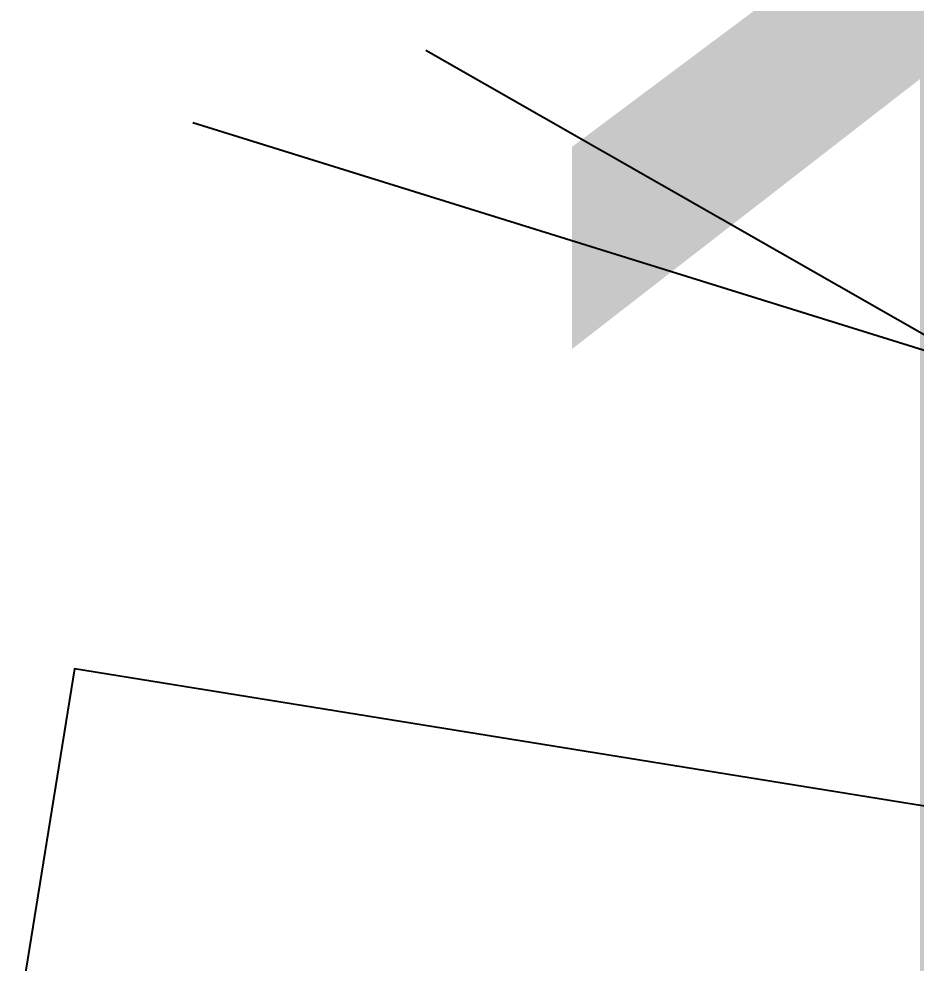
# Model space of a CAD drawing. Header units: metres. Extents: x -2743 to 126, y 13385 to 13916.
# Drawn here: x -1895.44 to -1894.798, y 13648.792 to 13649.468 of the extents above; entities that cross this region are included whole.
import ezdxf

# ---------------------------------------------------------------- set-up
doc = ezdxf.new("R2010")
doc.units = ezdxf.units.M
for name, color, linetype in [('output[1-12]_3_ДЖКХ-24_03233kl$0$Красные линии', 7, 'Continuous'), ('output[1-12]_3_ДЖКХ-24_03233tp$0$Горизонтали', 7, 'Continuous'), ('output[1-12]_3_ДЖКХ-24_03233up$0$Кабель связи', 7, 'Continuous'), ('output[1-12]_3_ДЖКХ-24_03233up$0$Канализация самотёчная', 7, 'Continuous')]:
    doc.layers.add(name, color=color, linetype=linetype)

msp = doc.modelspace()

# ---------------------------------------------------------------- linework, layer by layer
at = {"layer": 'output[1-12]_3_ДЖКХ-24_03233kl$0$Красные линии'}
msp.add_lwpolyline([(-1893.27791, 13648.40627), (-1892.47097, 13648.30303), (-1892.43924, 13648.551), (-1893.24209, 13648.65373), (-1895.40056, 13649.00257), (-1895.44045, 13648.75577), (-1893.27791, 13648.40627)], close=True, dxfattribs=at)
at = {"layer": 'output[1-12]_3_ДЖКХ-24_03233up$0$Кабель связи'}
msp.add_lwpolyline([(-1895.14895, 13649.44546), (-1892.10044, 13647.70586)], dxfattribs=at)
at = {"layer": 'output[1-12]_3_ДЖКХ-24_03233up$0$Канализация самотёчная'}
msp.add_lwpolyline([(-1893.88359, 13648.94765), (-1895.31582, 13649.39344)], dxfattribs=at)

# ---------------------------------------------------------------- texts
at = {"layer": 'output[1-12]_3_ДЖКХ-24_03233tp$0$Горизонтали'}
msp.add_text('152.48', height=1.2, dxfattribs=at).set_placement((-1895.19874, 13648.37134))

doc.saveas('drawing.dxf')
